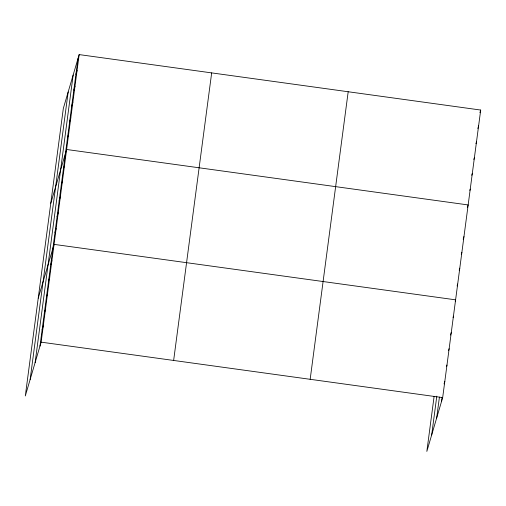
<?xml version="1.0" encoding="UTF-8"?>
<svg xmlns="http://www.w3.org/2000/svg" width="506" height="506" viewBox="0 0 506 506"><rect width="100%" height="100%" fill="white"/><g stroke="black" fill="none" stroke-linecap="round" stroke-linejoin="round"><path stroke-width="0.76" d="M30.139 379.513L68.171 91.953M35.123 362.574L73.155 75.014M39.961 346.136L77.994 58.569M79.164 54.591L63.332 108.392L25.3 395.951L41.131 342.151L79.164 54.591L480.7 110.049L442.668 397.608L426.836 451.409L434.123 396.318M173.64 360.455L211.672 72.889M310.165 379.31L348.191 91.744M431.675 434.97L436.804 396.173M436.659 418.032L439.429 397.077M441.498 401.587L442.01 397.71M75.9 74.388L77.076 70.41M73.813 90.201L74.983 86.222M71.719 106.02L72.889 102.041M69.626 121.832L70.796 117.854M67.538 137.651L68.708 133.673M50.783 203.285L66.615 149.485L468.151 204.943L467.367 207.593M63.351 169.282L64.521 165.304M61.258 185.101L62.434 181.116M59.17 200.914L60.34 196.935M57.077 216.732L58.247 212.748M54.983 232.545L56.153 228.567M38.228 298.186L54.066 244.379L455.602 299.837L455.21 301.165M50.739 264.657L51.909 260.679M48.582 280.95L49.752 276.972M46.425 297.25L47.602 293.265M44.275 313.543L45.445 309.564M42.118 329.836L43.288 325.858M479.922 112.699L480.7 110.049M477.828 128.518L478.606 125.861M475.931 143.666L476.519 141.68M473.837 159.485L474.426 157.492M471.75 175.297L472.332 173.311M469.853 190.452L470.238 189.124M463.186 239.224L463.964 236.574M461.289 254.379L461.877 252.386M459.195 270.198L459.783 268.205M457.108 286.01L457.69 284.024M453.053 317.458L453.446 316.13M450.511 335.08L451.289 332.429M448.55 350.715L449.132 348.723M446.589 366.344L446.981 365.016M444.047 383.965L444.825 381.315M41.131 342.151L442.668 397.608"/></g></svg>
